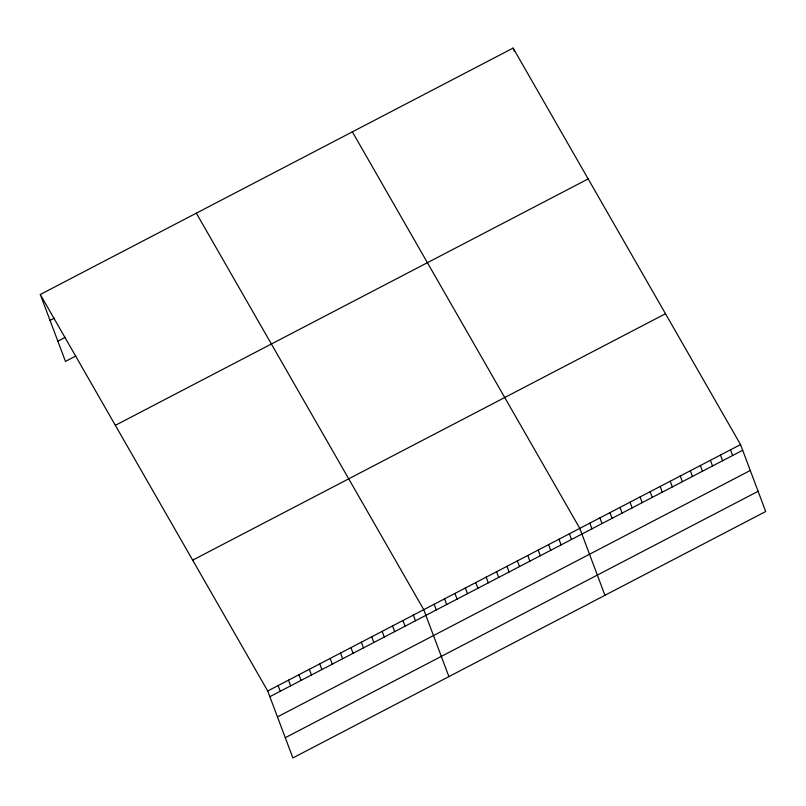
<?xml version="1.0" encoding="UTF-8"?>
<svg xmlns="http://www.w3.org/2000/svg" width="806" height="806" viewBox="0 0 806 806"><rect width="100%" height="100%" fill="white"/><g stroke="black" fill="none" stroke-linecap="round" stroke-linejoin="round"><path stroke-width="1.21" d="M40.3 294.482L513.13 48.078L740.543 444.59L765.7 511.518L292.87 757.922L267.713 690.994L40.3 294.482L65.457 361.41L75.855 355.99M50.032 320.375L54.193 318.209M57.861 341.2L65.145 337.402M115.349 425.326L588.168 178.922M192.674 560.15L665.494 313.736M267.713 690.994L740.543 444.59M269.849 696.676L742.679 450.272M277.455 716.887L750.275 470.482M285.274 737.712L758.103 491.307M352.363 131.852L579.786 528.363L604.943 595.291M196.332 213.167L423.755 609.679L448.912 676.607M730.498 449.829L732.634 455.511M720.453 455.058L722.589 460.75M710.398 460.297L712.534 465.979M700.354 465.536L702.489 471.218M690.309 470.775L692.445 476.457M680.254 476.003L682.39 481.686M513.13 48.078L514.409 51.483M670.209 481.242L672.345 486.925M660.164 486.481L662.3 492.164M650.12 491.71L652.255 497.403M640.065 496.949L642.201 502.632M630.02 502.188L632.156 507.871M619.975 507.427L622.111 513.11M609.92 512.656L612.056 518.339M599.876 517.895L602.011 523.578M589.831 523.134L591.967 528.817M569.379 533.794L571.514 539.476M558.981 539.214L561.117 544.896M548.574 544.634L550.71 550.317M538.176 550.055L540.312 555.737M527.769 555.475L529.905 561.157M517.371 560.895L519.507 566.578M506.964 566.316L509.1 571.998M496.567 571.736L498.702 577.418M486.159 577.156L488.295 582.839M475.762 582.577L477.898 588.259M465.354 587.997L467.49 593.679M454.957 593.418L457.093 599.1M444.559 598.838L446.695 604.52M434.152 604.258L436.288 609.941M413.347 615.099L415.483 620.781M402.95 620.519L405.086 626.202M392.542 625.95L394.678 631.632M382.145 631.37L384.281 637.052M371.737 636.79L373.873 642.473M361.34 642.211L363.476 647.893M350.932 647.631L353.068 653.313M340.535 653.051L342.671 658.734M330.128 658.472L332.263 664.154M319.73 663.892L321.866 669.574M309.323 669.312L311.459 674.995M298.925 674.733L301.061 680.415M288.518 680.153L290.654 685.835M278.12 685.574L280.256 691.256"/></g></svg>
